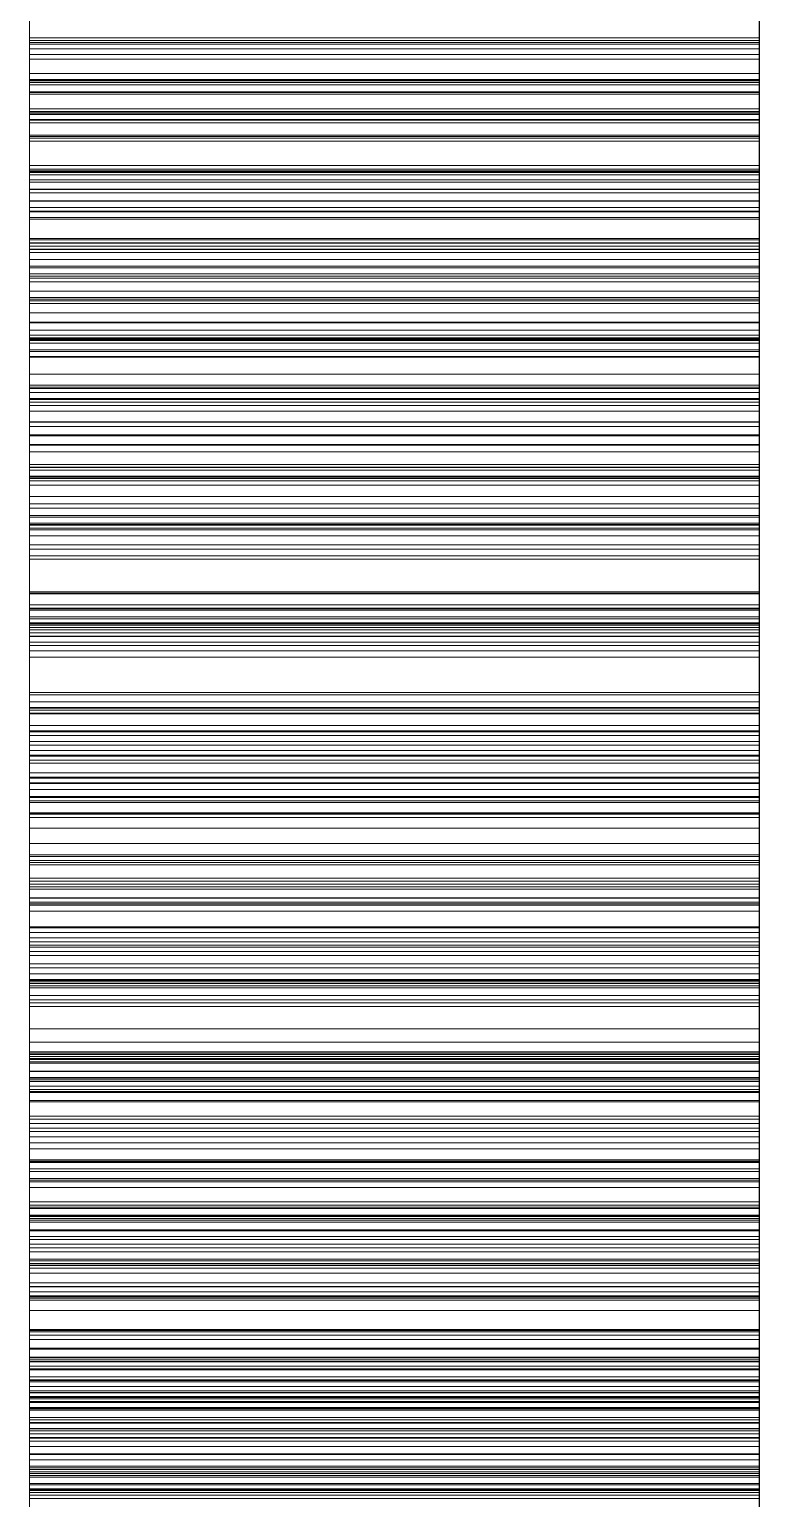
# Paper-space layout '01_三视图' of a CAD drawing. Header units: millimetres. Extents: x 8 to 450, y 8 to 289.
# Drawn here: x 177.12 to 177.25, y 190.3464 to 190.6081 of the extents above; entities that cross this region are included whole.
import ezdxf

# ---------------------------------------------------------------- set-up
doc = ezdxf.new("R2010")
doc.units = ezdxf.units.MM
doc.linetypes.add('WP_HIDDEN', pattern=[2.3, 1.5, -0.8])
doc.layers.add('HIDDEN', color=7, linetype='WP_HIDDEN', lineweight=13)
doc.layers.add('VISIBLE', color=7, linetype='CONTINUOUS', lineweight=25)

psp = doc.layouts.new('01_三视图')

# ---------------------------------------------------------------- linework, layer by layer
at = {"layer": 'HIDDEN'}
for points in [[(177.12, 191.35927), (177.12, 189.95982)], [(177.12, 191.35927), (177.12, 190.55263)], [(177.25, 191.35927), (177.25, 189.95982)], [(177.25, 191.35927), (177.25, 190.55263)], [(177.12, 191.34567), (177.12, 190.2555)], [(177.25, 191.34567), (177.25, 190.2555)], [(177.12, 191.21702), (177.12, 190.2555)], [(177.25, 191.21702), (177.25, 190.2555)], [(177.12, 190.36259), (177.12, 191.04524)], [(177.25, 190.36259), (177.25, 191.04524)], [(177.12, 190.2555), (177.12, 190.73961)], [(177.25, 190.2555), (177.25, 190.73961)], [(177.12, 190.2555), (177.12, 190.69871)], [(177.25, 190.2555), (177.25, 190.69871)], [(177.12, 190.64487), (177.12, 190.6066)], [(177.25, 190.64487), (177.25, 190.6066)], [(177.12, 190.60546), (177.12, 190.64201)], [(177.25, 190.60546), (177.25, 190.64201)], [(177.12, 190.63252), (177.12, 190.60362)], [(177.12, 190.5939), (177.12, 190.63197)], [(177.25, 190.63252), (177.25, 190.60362)], [(177.25, 190.5939), (177.25, 190.63197)], [(177.12, 190.59204), (177.12, 190.62696)], [(177.12, 190.60576), (177.12, 190.62673)], [(177.25, 190.60808), (177.25, 190.62781)], [(177.25, 190.59204), (177.25, 190.62696)], [(177.25, 190.60576), (177.25, 190.62673)], [(177.12, 190.58872), (177.12, 190.62509)], [(177.12, 190.62337), (177.12, 190.58923)], [(177.25, 190.58872), (177.25, 190.62509)], [(177.25, 190.62337), (177.25, 190.58923)], [(177.12, 190.62181), (177.12, 190.59685)], [(177.12, 190.59893), (177.12, 190.62052)], [(177.25, 190.62181), (177.25, 190.59685)], [(177.25, 190.59893), (177.25, 190.62052)], [(177.12, 190.59906), (177.12, 190.61903)], [(177.25, 190.59906), (177.25, 190.61903)], [(177.12, 190.59141), (177.12, 190.61698)], [(177.12, 190.59193), (177.12, 190.61589)], [(177.12, 190.61531), (177.12, 190.5932)], [(177.12, 190.60463), (177.12, 190.61504)], [(177.12, 190.593), (177.12, 190.61496)], [(177.25, 190.59141), (177.25, 190.61698)], [(177.25, 190.59193), (177.25, 190.61589)], [(177.25, 190.61531), (177.25, 190.5932)], [(177.25, 190.60463), (177.25, 190.61504)], [(177.25, 190.593), (177.25, 190.61496)], [(177.12, 190.61448), (177.12, 190.57559)], [(177.12, 190.61338), (177.12, 190.59344)], [(177.12, 190.61319), (177.12, 190.58382)], [(177.12, 190.59917), (177.12, 190.61295)], [(177.12, 190.61286), (177.12, 190.57954)], [(177.12, 190.61258), (177.12, 190.59863)], [(177.25, 190.61448), (177.25, 190.57559)], [(177.25, 190.61338), (177.25, 190.59344)], [(177.25, 190.61319), (177.25, 190.58382)], [(177.25, 190.59917), (177.25, 190.61295)], [(177.25, 190.61286), (177.25, 190.57954)], [(177.25, 190.61258), (177.25, 190.59863)], [(177.12, 190.61184), (177.12, 190.58924)], [(177.12, 190.61139), (177.12, 190.59818)], [(177.25, 190.61184), (177.25, 190.58924)], [(177.25, 190.61139), (177.25, 190.59818)], [(177.12, 190.589), (177.12, 190.60808)], [(177.25, 190.589), (177.25, 190.60808)], [(177.25, 190.6066), (177.12, 190.6066)], [(177.12, 190.6066), (177.12, 190.56591)], [(177.12, 190.12497), (177.12, 190.60609)], [(177.12, 190.60609), (177.12, 190.60463)], [(177.25, 190.60609), (177.12, 190.60609)], [(177.25, 190.60576), (177.12, 190.60576)], [(177.12, 190.58318), (177.12, 190.60576)], [(177.25, 190.60546), (177.12, 190.60546)], [(177.12, 190.57001), (177.12, 190.60546)], [(177.12, 190.59654), (177.12, 190.60463)], [(177.25, 190.60463), (177.12, 190.60463)], [(177.12, 190.60463), (177.12, 190.6028)], [(177.25, 190.6066), (177.25, 190.56591)], [(177.25, 190.12497), (177.25, 190.60609)], [(177.25, 190.60609), (177.25, 190.60463)], [(177.25, 190.58318), (177.25, 190.60576)], [(177.25, 190.57001), (177.25, 190.60546)], [(177.25, 190.59654), (177.25, 190.60463)], [(177.25, 190.60463), (177.25, 190.6028)], [(177.25, 190.60362), (177.12, 190.60362)], [(177.12, 190.60362), (177.12, 190.56894)], [(177.12, 190.6028), (177.12, 190.60024)], [(177.25, 190.6028), (177.12, 190.6028)], [(177.25, 190.60362), (177.25, 190.56894)], [(177.25, 190.6028), (177.25, 190.60024)], [(177.12, 190.60024), (177.12, 190.59695)], [(177.25, 190.60024), (177.12, 190.60024)], [(177.12, 190.58288), (177.12, 190.59917)], [(177.25, 190.59917), (177.12, 190.59917)], [(177.25, 190.60024), (177.25, 190.59695)], [(177.25, 190.58288), (177.25, 190.59917)], [(177.12, 190.57745), (177.12, 190.59906)], [(177.25, 190.59906), (177.12, 190.59906)], [(177.12, 190.57567), (177.12, 190.59893)], [(177.25, 190.59893), (177.12, 190.59893)], [(177.12, 190.59863), (177.12, 190.58215)], [(177.25, 190.59863), (177.12, 190.59863)], [(177.25, 190.59818), (177.12, 190.59818)], [(177.12, 190.59818), (177.12, 190.58257)], [(177.12, 190.59695), (177.12, 190.59293)], [(177.25, 190.59695), (177.12, 190.59695)], [(177.25, 190.59685), (177.12, 190.59685)], [(177.12, 190.59685), (177.12, 190.5708)], [(177.12, 190.57894), (177.12, 190.59654)], [(177.25, 190.59654), (177.12, 190.59654)], [(177.25, 190.57745), (177.25, 190.59906)], [(177.25, 190.57567), (177.25, 190.59893)], [(177.25, 190.59863), (177.25, 190.58215)], [(177.25, 190.59818), (177.25, 190.58257)], [(177.25, 190.59695), (177.25, 190.59293)], [(177.25, 190.59685), (177.25, 190.5708)], [(177.25, 190.57894), (177.25, 190.59654)], [(177.12, 190.55221), (177.12, 190.5939)], [(177.25, 190.5939), (177.12, 190.5939)], [(177.25, 190.55221), (177.25, 190.5939)], [(177.12, 190.59344), (177.12, 190.57425)], [(177.25, 190.59344), (177.12, 190.59344)], [(177.25, 190.5932), (177.12, 190.5932)], [(177.12, 190.5932), (177.12, 190.56948)], [(177.12, 190.57006), (177.12, 190.593)], [(177.25, 190.593), (177.12, 190.593)], [(177.12, 190.59293), (177.12, 190.58818)], [(177.25, 190.59293), (177.12, 190.59293)], [(177.12, 190.55975), (177.12, 190.59204)], [(177.25, 190.59204), (177.12, 190.59204)], [(177.12, 190.56709), (177.12, 190.59193)], [(177.25, 190.59193), (177.12, 190.59193)], [(177.12, 190.56376), (177.12, 190.59141)], [(177.25, 190.59141), (177.12, 190.59141)], [(177.25, 190.59344), (177.25, 190.57425)], [(177.25, 190.5932), (177.25, 190.56948)], [(177.25, 190.57006), (177.25, 190.593)], [(177.25, 190.59293), (177.25, 190.58818)], [(177.25, 190.55975), (177.25, 190.59204)], [(177.25, 190.56709), (177.25, 190.59193)], [(177.25, 190.56376), (177.25, 190.59141)], [(177.12, 190.58924), (177.12, 190.5656)], [(177.25, 190.58924), (177.12, 190.58924)], [(177.12, 190.58923), (177.12, 190.55761)], [(177.25, 190.58923), (177.12, 190.58923)], [(177.12, 190.57058), (177.12, 190.589)], [(177.25, 190.589), (177.12, 190.589)], [(177.12, 190.55361), (177.12, 190.58872)], [(177.25, 190.58872), (177.12, 190.58872)], [(177.25, 190.58924), (177.25, 190.5656)], [(177.25, 190.58923), (177.25, 190.55761)], [(177.25, 190.57058), (177.25, 190.589)], [(177.25, 190.55361), (177.25, 190.58872)], [(177.12, 190.58818), (177.12, 190.5827)], [(177.25, 190.58818), (177.12, 190.58818)], [(177.25, 190.58818), (177.25, 190.5827)], [(177.25, 190.58382), (177.12, 190.58382)], [(177.12, 190.58382), (177.12, 190.55593)], [(177.25, 190.58382), (177.25, 190.55593)], [(177.12, 190.55922), (177.12, 190.58318)], [(177.25, 190.58318), (177.12, 190.58318)], [(177.12, 190.56409), (177.12, 190.58288)], [(177.25, 190.58288), (177.12, 190.58288)], [(177.12, 190.5827), (177.12, 190.57632)], [(177.25, 190.5827), (177.12, 190.5827)], [(177.25, 190.58257), (177.12, 190.58257)], [(177.12, 190.58257), (177.12, 190.56456)], [(177.12, 190.58215), (177.12, 190.56313)], [(177.25, 190.58215), (177.12, 190.58215)], [(177.12, 189.95982), (177.12, 190.58127)], [(177.25, 190.58127), (177.12, 190.58127)], [(177.12, 190.58127), (177.12, 190.58085)], [(177.25, 190.58085), (177.12, 190.58085)], [(177.12, 190.58085), (177.12, 190.5796)], [(177.25, 190.55922), (177.25, 190.58318)], [(177.25, 190.56409), (177.25, 190.58288)], [(177.25, 190.5827), (177.25, 190.57632)], [(177.25, 190.58257), (177.25, 190.56456)], [(177.25, 190.58215), (177.25, 190.56313)], [(177.25, 190.58127), (177.25, 190.58085)], [(177.25, 189.95982), (177.25, 190.58127)], [(177.25, 190.58085), (177.25, 190.5796)], [(177.25, 190.5796), (177.12, 190.5796)], [(177.12, 190.5796), (177.12, 190.57751)], [(177.25, 190.57954), (177.12, 190.57954)], [(177.12, 190.57954), (177.12, 190.54668)], [(177.12, 190.56146), (177.12, 190.57894)], [(177.25, 190.57894), (177.12, 190.57894)], [(177.25, 190.5796), (177.25, 190.57751)], [(177.25, 190.57954), (177.25, 190.54668)], [(177.25, 190.56146), (177.25, 190.57894)], [(177.25, 190.57751), (177.12, 190.57751)], [(177.12, 190.57751), (177.12, 190.57459)], [(177.12, 190.55451), (177.12, 190.57745)], [(177.25, 190.57745), (177.12, 190.57745)], [(177.12, 190.57632), (177.12, 190.56886)], [(177.25, 190.57632), (177.12, 190.57632)], [(177.12, 190.55099), (177.12, 190.57567)], [(177.25, 190.57567), (177.12, 190.57567)], [(177.25, 190.57559), (177.12, 190.57559)], [(177.12, 190.57559), (177.12, 190.53817)], [(177.25, 190.57751), (177.25, 190.57459)], [(177.25, 190.55451), (177.25, 190.57745)], [(177.25, 190.57632), (177.25, 190.56886)], [(177.25, 190.55099), (177.25, 190.57567)], [(177.25, 190.57559), (177.25, 190.53817)], [(177.25, 190.57459), (177.12, 190.57459)], [(177.12, 190.57459), (177.12, 190.56832)], [(177.12, 190.57425), (177.12, 190.55582)], [(177.25, 190.57425), (177.12, 190.57425)], [(177.25, 190.57459), (177.25, 190.56832)], [(177.25, 190.57425), (177.25, 190.55582)], [(177.25, 190.5708), (177.12, 190.5708)], [(177.12, 190.5708), (177.12, 190.55314)], [(177.12, 190.55281), (177.12, 190.57058)], [(177.25, 190.57058), (177.12, 190.57058)], [(177.25, 190.5708), (177.25, 190.55314)], [(177.25, 190.55281), (177.25, 190.57058)], [(177.12, 190.5558), (177.12, 190.57006)], [(177.25, 190.57006), (177.12, 190.57006)], [(177.25, 190.57001), (177.12, 190.57001)], [(177.12, 190.53566), (177.12, 190.57001)], [(177.25, 190.56948), (177.12, 190.56948)], [(177.12, 190.56948), (177.12, 190.54437)], [(177.25, 190.56894), (177.12, 190.56894)], [(177.12, 190.56894), (177.12, 190.52851)], [(177.12, 190.56886), (177.12, 190.56033)], [(177.25, 190.56886), (177.12, 190.56886)], [(177.25, 190.56832), (177.12, 190.56832)], [(177.12, 190.56832), (177.12, 190.56003)], [(177.25, 190.5558), (177.25, 190.57006)], [(177.25, 190.53566), (177.25, 190.57001)], [(177.25, 190.56948), (177.25, 190.54437)], [(177.25, 190.56894), (177.25, 190.52851)], [(177.25, 190.56886), (177.25, 190.56033)], [(177.25, 190.56832), (177.25, 190.56003)], [(177.12, 190.54978), (177.12, 190.56709)], [(177.25, 190.56709), (177.12, 190.56709)], [(177.25, 190.56591), (177.12, 190.56591)], [(177.12, 190.56591), (177.12, 190.52278)], [(177.12, 190.5656), (177.12, 190.54232)], [(177.25, 190.5656), (177.12, 190.5656)], [(177.25, 190.54978), (177.25, 190.56709)], [(177.25, 190.56591), (177.25, 190.52278)], [(177.25, 190.5656), (177.25, 190.54232)], [(177.25, 190.56456), (177.12, 190.56456)], [(177.12, 190.56456), (177.12, 190.5447)], [(177.12, 190.54341), (177.12, 190.56409)], [(177.25, 190.56409), (177.12, 190.56409)], [(177.12, 190.53402), (177.12, 190.56376)], [(177.25, 190.56376), (177.12, 190.56376)], [(177.12, 190.56313), (177.12, 190.54217)], [(177.25, 190.56313), (177.12, 190.56313)], [(177.25, 190.56456), (177.25, 190.5447)], [(177.25, 190.54341), (177.25, 190.56409)], [(177.25, 190.53402), (177.25, 190.56376)], [(177.25, 190.56313), (177.25, 190.54217)], [(177.12, 190.5441), (177.12, 190.56146)], [(177.25, 190.56146), (177.12, 190.56146)], [(177.12, 190.56033), (177.12, 190.55072)], [(177.25, 190.56033), (177.12, 190.56033)], [(177.25, 190.56003), (177.12, 190.56003)], [(177.12, 190.56003), (177.12, 190.54971)], [(177.25, 190.5441), (177.25, 190.56146)], [(177.25, 190.56033), (177.25, 190.55072)], [(177.25, 190.56003), (177.25, 190.54971)], [(177.12, 190.53009), (177.12, 190.55975)], [(177.25, 190.55975), (177.12, 190.55975)], [(177.12, 190.53413), (177.12, 190.55922)], [(177.25, 190.55922), (177.12, 190.55922)], [(177.12, 190.55761), (177.12, 190.52851)], [(177.25, 190.55761), (177.12, 190.55761)], [(177.25, 190.53009), (177.25, 190.55975)], [(177.25, 190.53413), (177.25, 190.55922)], [(177.25, 190.55761), (177.25, 190.52851)], [(177.25, 190.55593), (177.12, 190.55593)], [(177.12, 190.55593), (177.12, 190.52953)], [(177.12, 190.55582), (177.12, 190.53813)], [(177.25, 190.55582), (177.12, 190.55582)], [(177.12, 190.54166), (177.12, 190.5558)], [(177.25, 190.5558), (177.12, 190.5558)], [(177.25, 190.55593), (177.25, 190.52953)], [(177.25, 190.55582), (177.25, 190.53813)], [(177.25, 190.54166), (177.25, 190.5558)], [(177.12, 190.53055), (177.12, 190.55451)], [(177.25, 190.55451), (177.12, 190.55451)], [(177.12, 190.51975), (177.12, 190.55361)], [(177.25, 190.55361), (177.12, 190.55361)], [(177.25, 190.55314), (177.12, 190.55314)], [(177.12, 190.55314), (177.12, 190.53585)], [(177.25, 190.55296), (177.12, 190.55296)], [(177.12, 190.55296), (177.12, 190.54106)], [(177.12, 190.5281), (177.12, 190.55296)], [(177.12, 190.53569), (177.12, 190.55281)], [(177.25, 190.55281), (177.12, 190.55281)], [(177.25, 190.55263), (177.12, 190.55263)], [(177.12, 190.55263), (177.12, 190.37985)], [(177.12, 190.55263), (177.12, 189.95982)], [(177.12, 190.2555), (177.12, 190.55221)], [(177.25, 190.55221), (177.12, 190.55221)], [(177.25, 190.53055), (177.25, 190.55451)], [(177.25, 190.51975), (177.25, 190.55361)], [(177.25, 190.55314), (177.25, 190.53585)], [(177.25, 190.55296), (177.25, 190.54106)], [(177.25, 190.5281), (177.25, 190.55296)], [(177.25, 190.53569), (177.25, 190.55281)], [(177.25, 190.55263), (177.25, 190.37985)], [(177.25, 190.55263), (177.25, 189.95982)], [(177.25, 190.2555), (177.25, 190.55221)], [(177.12, 190.52489), (177.12, 190.55099)], [(177.25, 190.55099), (177.12, 190.55099)], [(177.12, 190.55072), (177.12, 190.54004)], [(177.25, 190.55072), (177.12, 190.55072)], [(177.12, 190.53283), (177.12, 190.54978)], [(177.25, 190.54978), (177.12, 190.54978)], [(177.25, 190.54971), (177.12, 190.54971)], [(177.12, 190.54971), (177.12, 190.53736)], [(177.25, 190.52489), (177.25, 190.55099)], [(177.25, 190.55072), (177.25, 190.54004)], [(177.25, 190.53283), (177.25, 190.54978)], [(177.25, 190.54971), (177.25, 190.53736)], [(177.25, 190.54668), (177.12, 190.54668)], [(177.12, 190.54668), (177.12, 190.51429)], [(177.25, 190.5447), (177.12, 190.5447)], [(177.12, 190.5447), (177.12, 190.52354)], [(177.25, 190.54437), (177.12, 190.54437)], [(177.12, 190.54437), (177.12, 190.51787)], [(177.25, 190.54668), (177.25, 190.51429)], [(177.25, 190.5447), (177.25, 190.52354)], [(177.25, 190.54437), (177.25, 190.51787)], [(177.12, 190.52686), (177.12, 190.5441)], [(177.25, 190.5441), (177.12, 190.5441)], [(177.12, 190.52149), (177.12, 190.54341)], [(177.25, 190.54341), (177.12, 190.54341)], [(177.12, 190.54232), (177.12, 190.5201)], [(177.25, 190.54232), (177.12, 190.54232)], [(177.12, 190.54217), (177.12, 190.51988)], [(177.25, 190.54217), (177.12, 190.54217)], [(177.12, 190.52764), (177.12, 190.54166)], [(177.25, 190.54166), (177.12, 190.54166)], [(177.25, 190.52686), (177.25, 190.5441)], [(177.25, 190.52149), (177.25, 190.54341)], [(177.25, 190.54232), (177.25, 190.5201)], [(177.25, 190.54217), (177.25, 190.51988)], [(177.25, 190.52764), (177.25, 190.54166)], [(177.25, 190.54106), (177.12, 190.54106)], [(177.12, 190.54106), (177.12, 190.50751)], [(177.12, 190.54004), (177.12, 190.52829)], [(177.25, 190.54004), (177.12, 190.54004)], [(177.25, 190.54106), (177.25, 190.50751)], [(177.25, 190.54004), (177.25, 190.52829)], [(177.25, 190.53817), (177.12, 190.53817)], [(177.12, 190.53817), (177.12, 190.5022)], [(177.12, 190.53813), (177.12, 190.52119)], [(177.25, 190.53813), (177.12, 190.53813)], [(177.25, 190.53736), (177.12, 190.53736)], [(177.12, 190.53736), (177.12, 190.53005)], [(177.25, 190.53817), (177.25, 190.5022)], [(177.25, 190.53813), (177.25, 190.52119)], [(177.25, 190.53736), (177.25, 190.53005)], [(177.25, 190.53585), (177.12, 190.53585)], [(177.12, 190.53585), (177.12, 190.51892)], [(177.12, 190.51923), (177.12, 190.53569)], [(177.25, 190.53569), (177.12, 190.53569)], [(177.25, 190.53566), (177.12, 190.53566)], [(177.12, 190.50239), (177.12, 190.53566)], [(177.12, 190.50791), (177.12, 190.53413)], [(177.25, 190.53413), (177.12, 190.53413)], [(177.12, 190.46827), (177.12, 190.53402)], [(177.25, 190.53402), (177.12, 190.53402)], [(177.25, 190.53585), (177.25, 190.51892)], [(177.25, 190.51923), (177.25, 190.53569)], [(177.25, 190.50239), (177.25, 190.53566)], [(177.25, 190.50791), (177.25, 190.53413)], [(177.25, 190.46827), (177.25, 190.53402)], [(177.12, 190.51623), (177.12, 190.53283)], [(177.25, 190.53283), (177.12, 190.53283)], [(177.25, 190.51623), (177.25, 190.53283)], [(177.12, 190.50559), (177.12, 190.53055)], [(177.25, 190.53055), (177.12, 190.53055)], [(177.12, 190.50305), (177.12, 190.53009)], [(177.25, 190.53009), (177.12, 190.53009)], [(177.25, 190.53005), (177.12, 190.53005)], [(177.12, 190.53005), (177.12, 190.52149)], [(177.25, 190.52953), (177.12, 190.52953)], [(177.12, 190.52953), (177.12, 190.50462)], [(177.25, 190.52851), (177.12, 190.52851)], [(177.12, 190.52851), (177.12, 190.48231)], [(177.12, 190.52851), (177.12, 190.50193)], [(177.25, 190.50559), (177.25, 190.53055)], [(177.25, 190.50305), (177.25, 190.53009)], [(177.25, 190.53005), (177.25, 190.52149)], [(177.25, 190.52953), (177.25, 190.50462)], [(177.25, 190.52851), (177.25, 190.48231)], [(177.25, 190.52851), (177.25, 190.50193)], [(177.12, 190.52829), (177.12, 190.51546)], [(177.25, 190.52829), (177.12, 190.52829)], [(177.25, 190.5281), (177.12, 190.5281)], [(177.12, 190.50483), (177.12, 190.5281)], [(177.12, 190.51373), (177.12, 190.52764)], [(177.25, 190.52764), (177.12, 190.52764)], [(177.12, 190.50766), (177.12, 190.52686)], [(177.25, 190.52686), (177.12, 190.52686)], [(177.25, 190.52829), (177.25, 190.51546)], [(177.25, 190.50483), (177.25, 190.5281)], [(177.25, 190.51373), (177.25, 190.52764)], [(177.25, 190.50766), (177.25, 190.52686)], [(177.12, 190.49738), (177.12, 190.52489)], [(177.25, 190.52489), (177.12, 190.52489)], [(177.25, 190.52354), (177.12, 190.52354)], [(177.12, 190.52354), (177.12, 190.50109)], [(177.25, 190.49738), (177.25, 190.52489)], [(177.25, 190.52354), (177.25, 190.50109)], [(177.25, 190.52278), (177.12, 190.52278)], [(177.12, 190.52278), (177.12, 190.47722)], [(177.25, 190.52149), (177.12, 190.52149)], [(177.12, 190.52149), (177.12, 190.5006)], [(177.12, 190.49831), (177.12, 190.52149)], [(177.12, 190.52119), (177.12, 190.505)], [(177.25, 190.52119), (177.12, 190.52119)], [(177.25, 190.52278), (177.25, 190.47722)], [(177.25, 190.52149), (177.25, 190.5006)], [(177.25, 190.49831), (177.25, 190.52149)], [(177.25, 190.52119), (177.25, 190.505)], [(177.12, 190.5201), (177.12, 190.49892)], [(177.25, 190.5201), (177.12, 190.5201)], [(177.12, 190.51988), (177.12, 190.49623)], [(177.25, 190.51988), (177.12, 190.51988)], [(177.12, 190.48715), (177.12, 190.51975)], [(177.25, 190.51975), (177.12, 190.51975)], [(177.12, 190.50342), (177.12, 190.51923)], [(177.25, 190.51923), (177.12, 190.51923)], [(177.25, 190.51892), (177.12, 190.51892)], [(177.12, 190.51892), (177.12, 190.50237)], [(177.25, 190.5201), (177.25, 190.49892)], [(177.25, 190.51988), (177.25, 190.49623)], [(177.25, 190.48715), (177.25, 190.51975)], [(177.25, 190.50342), (177.25, 190.51923)], [(177.25, 190.51892), (177.25, 190.50237)], [(177.25, 190.51787), (177.12, 190.51787)], [(177.12, 190.51787), (177.12, 190.48998)], [(177.12, 190.49997), (177.12, 190.51623)], [(177.25, 190.51623), (177.12, 190.51623)], [(177.12, 190.51546), (177.12, 190.50156)], [(177.25, 190.51546), (177.12, 190.51546)], [(177.25, 190.51787), (177.25, 190.48998)], [(177.25, 190.49997), (177.25, 190.51623)], [(177.25, 190.51546), (177.25, 190.50156)], [(177.25, 190.51429), (177.12, 190.51429)], [(177.12, 190.51429), (177.12, 190.48297)], [(177.12, 190.49994), (177.12, 190.51373)], [(177.25, 190.51373), (177.12, 190.51373)], [(177.25, 190.51429), (177.25, 190.48297)], [(177.25, 190.49994), (177.25, 190.51373)], [(177.12, 190.48056), (177.12, 190.50791)], [(177.25, 190.50791), (177.12, 190.50791)], [(177.12, 190.4873), (177.12, 190.50766)], [(177.25, 190.50766), (177.12, 190.50766)], [(177.25, 190.48056), (177.25, 190.50791)], [(177.25, 190.4873), (177.25, 190.50766)], [(177.25, 190.50751), (177.12, 190.50751)], [(177.12, 190.50751), (177.12, 190.47567)], [(177.12, 190.4796), (177.12, 190.50559)], [(177.25, 190.50559), (177.12, 190.50559)], [(177.12, 190.505), (177.12, 190.48956)], [(177.25, 190.505), (177.12, 190.505)], [(177.25, 190.50751), (177.25, 190.47567)], [(177.25, 190.4796), (177.25, 190.50559)], [(177.25, 190.505), (177.25, 190.48956)], [(177.25, 190.50483), (177.12, 190.50483)], [(177.12, 190.48315), (177.12, 190.50483)], [(177.25, 190.50462), (177.12, 190.50462)], [(177.12, 190.50462), (177.12, 190.4812)], [(177.12, 190.48826), (177.12, 190.50342)], [(177.25, 190.50342), (177.12, 190.50342)], [(177.12, 190.47864), (177.12, 190.50305)], [(177.25, 190.50305), (177.12, 190.50305)], [(177.25, 190.50239), (177.12, 190.50239)], [(177.12, 190.47066), (177.12, 190.50239)], [(177.25, 190.50237), (177.12, 190.50237)], [(177.12, 190.50237), (177.12, 190.48618)], [(177.25, 190.48315), (177.25, 190.50483)], [(177.25, 190.50462), (177.25, 190.4812)], [(177.25, 190.48826), (177.25, 190.50342)], [(177.25, 190.47864), (177.25, 190.50305)], [(177.25, 190.47066), (177.25, 190.50239)], [(177.25, 190.50237), (177.25, 190.48618)], [(177.25, 190.5022), (177.12, 190.5022)], [(177.12, 190.5022), (177.12, 190.46771)], [(177.12, 190.50193), (177.12, 190.47787)], [(177.25, 190.50193), (177.12, 190.50193)], [(177.12, 190.50156), (177.12, 190.4868)], [(177.25, 190.50156), (177.12, 190.50156)], [(177.25, 190.50109), (177.12, 190.50109)], [(177.12, 190.50109), (177.12, 190.47734)], [(177.25, 190.5006), (177.12, 190.5006)], [(177.12, 190.5006), (177.12, 190.47471)], [(177.12, 190.48407), (177.12, 190.49997)], [(177.25, 190.49997), (177.12, 190.49997)], [(177.12, 190.48626), (177.12, 190.49994)], [(177.25, 190.49994), (177.12, 190.49994)], [(177.25, 190.5022), (177.25, 190.46771)], [(177.25, 190.50193), (177.25, 190.47787)], [(177.25, 190.50156), (177.25, 190.4868)], [(177.25, 190.50109), (177.25, 190.47734)], [(177.25, 190.5006), (177.25, 190.47471)], [(177.25, 190.48407), (177.25, 190.49997)], [(177.25, 190.48626), (177.25, 190.49994)], [(177.12, 190.49892), (177.12, 190.47878)], [(177.25, 190.49892), (177.12, 190.49892)], [(177.12, 190.47388), (177.12, 190.49831)], [(177.25, 190.49831), (177.12, 190.49831)], [(177.12, 190.46845), (177.12, 190.49738)], [(177.25, 190.49738), (177.12, 190.49738)], [(177.25, 190.49892), (177.25, 190.47878)], [(177.25, 190.47388), (177.25, 190.49831)], [(177.25, 190.46845), (177.25, 190.49738)], [(177.12, 190.49623), (177.12, 190.47125)], [(177.25, 190.49623), (177.12, 190.49623)], [(177.25, 190.49623), (177.25, 190.47125)], [(177.25, 190.48998), (177.12, 190.48998)], [(177.12, 190.48998), (177.12, 190.46071)], [(177.12, 190.48956), (177.12, 190.47488)], [(177.25, 190.48956), (177.12, 190.48956)], [(177.25, 190.48998), (177.25, 190.46071)], [(177.25, 190.48956), (177.25, 190.47488)], [(177.12, 190.47376), (177.12, 190.48826)], [(177.25, 190.48826), (177.12, 190.48826)], [(177.12, 190.46578), (177.12, 190.4873)], [(177.25, 190.4873), (177.12, 190.4873)], [(177.12, 190.4558), (177.12, 190.48715)], [(177.25, 190.48715), (177.12, 190.48715)], [(177.12, 190.4868), (177.12, 190.4714)], [(177.25, 190.4868), (177.12, 190.4868)], [(177.25, 190.47376), (177.25, 190.48826)], [(177.25, 190.46578), (177.25, 190.4873)], [(177.25, 190.4558), (177.25, 190.48715)], [(177.25, 190.4868), (177.25, 190.4714)], [(177.12, 190.4727), (177.12, 190.48626)], [(177.25, 190.48626), (177.12, 190.48626)], [(177.25, 190.48618), (177.12, 190.48618)], [(177.12, 190.48618), (177.12, 190.47036)], [(177.12, 190.46851), (177.12, 190.48407)], [(177.25, 190.48407), (177.12, 190.48407)], [(177.25, 190.4727), (177.25, 190.48626)], [(177.25, 190.48618), (177.25, 190.47036)], [(177.25, 190.46851), (177.25, 190.48407)], [(177.25, 190.48315), (177.12, 190.48315)], [(177.12, 190.46307), (177.12, 190.48315)], [(177.25, 190.48297), (177.12, 190.48297)], [(177.12, 190.48297), (177.12, 190.45336)], [(177.25, 190.48231), (177.12, 190.48231)], [(177.12, 190.48231), (177.12, 190.2555)], [(177.25, 190.46307), (177.25, 190.48315)], [(177.25, 190.48297), (177.25, 190.45336)], [(177.25, 190.48231), (177.25, 190.2555)], [(177.25, 190.4812), (177.12, 190.4812)], [(177.12, 190.4812), (177.12, 190.45926)], [(177.12, 190.45207), (177.12, 190.48056)], [(177.25, 190.48056), (177.12, 190.48056)], [(177.12, 190.45261), (177.12, 190.4796)], [(177.25, 190.4796), (177.12, 190.4796)], [(177.12, 190.47878), (177.12, 190.45969)], [(177.25, 190.47878), (177.12, 190.47878)], [(177.25, 190.4812), (177.25, 190.45926)], [(177.25, 190.45207), (177.25, 190.48056)], [(177.25, 190.45261), (177.25, 190.4796)], [(177.25, 190.47878), (177.25, 190.45969)], [(177.12, 190.45685), (177.12, 190.47864)], [(177.25, 190.47864), (177.12, 190.47864)], [(177.12, 190.47787), (177.12, 190.45634)], [(177.25, 190.47787), (177.12, 190.47787)], [(177.25, 190.47734), (177.12, 190.47734)], [(177.12, 190.47734), (177.12, 190.45228)], [(177.12, 190.47722), (177.12, 190.41887)], [(177.25, 190.45685), (177.25, 190.47864)], [(177.25, 190.47787), (177.25, 190.45634)], [(177.25, 190.47734), (177.25, 190.45228)], [(177.25, 190.47722), (177.25, 190.41887)], [(177.25, 190.47567), (177.12, 190.47567)], [(177.12, 190.47567), (177.12, 190.44551)], [(177.12, 190.47488), (177.12, 190.46101)], [(177.25, 190.47488), (177.12, 190.47488)], [(177.25, 190.47471), (177.12, 190.47471)], [(177.12, 190.47471), (177.12, 190.44381)], [(177.12, 190.44819), (177.12, 190.47388)], [(177.25, 190.47388), (177.12, 190.47388)], [(177.12, 190.46003), (177.12, 190.47376)], [(177.25, 190.47376), (177.12, 190.47376)], [(177.25, 190.47567), (177.25, 190.44551)], [(177.25, 190.47488), (177.25, 190.46101)], [(177.25, 190.47471), (177.25, 190.44381)], [(177.25, 190.44819), (177.25, 190.47388)], [(177.25, 190.46003), (177.25, 190.47376)], [(177.12, 190.45926), (177.12, 190.4727)], [(177.25, 190.4727), (177.12, 190.4727)], [(177.12, 190.4714), (177.12, 190.45536)], [(177.25, 190.4714), (177.12, 190.4714)], [(177.12, 190.47125), (177.12, 190.44492)], [(177.25, 190.47125), (177.12, 190.47125)], [(177.25, 190.45926), (177.25, 190.4727)], [(177.25, 190.4714), (177.25, 190.45536)], [(177.25, 190.47125), (177.25, 190.44492)], [(177.25, 190.47066), (177.12, 190.47066)], [(177.12, 190.44092), (177.12, 190.47066)], [(177.25, 190.47036), (177.12, 190.47036)], [(177.12, 190.47036), (177.12, 190.45491)], [(177.12, 190.4533), (177.12, 190.46851)], [(177.25, 190.46851), (177.12, 190.46851)], [(177.12, 190.43811), (177.12, 190.46845)], [(177.25, 190.46845), (177.12, 190.46845)], [(177.25, 190.44092), (177.25, 190.47066)], [(177.25, 190.47036), (177.25, 190.45491)], [(177.25, 190.4533), (177.25, 190.46851)], [(177.25, 190.43811), (177.25, 190.46845)], [(177.12, 190.39417), (177.12, 190.46827)], [(177.25, 190.46827), (177.12, 190.46827)], [(177.25, 190.46771), (177.12, 190.46771)], [(177.12, 190.46771), (177.12, 190.45101)], [(177.12, 190.44309), (177.12, 190.46578)], [(177.25, 190.46578), (177.12, 190.46578)], [(177.25, 190.39417), (177.25, 190.46827)], [(177.25, 190.46771), (177.25, 190.45101)], [(177.25, 190.44309), (177.25, 190.46578)], [(177.25, 190.46307), (177.12, 190.46307)], [(177.12, 190.44458), (177.12, 190.46307)], [(177.25, 190.44458), (177.25, 190.46307)], [(177.12, 190.46101), (177.12, 190.44803)], [(177.25, 190.46101), (177.12, 190.46101)], [(177.25, 190.46071), (177.12, 190.46071)], [(177.12, 190.46071), (177.12, 190.43005)], [(177.25, 190.46101), (177.25, 190.44803)], [(177.25, 190.46071), (177.25, 190.43005)], [(177.12, 190.44718), (177.12, 190.46003)], [(177.25, 190.46003), (177.12, 190.46003)], [(177.12, 190.45969), (177.12, 190.44164)], [(177.25, 190.45969), (177.12, 190.45969)], [(177.25, 190.45926), (177.12, 190.45926)], [(177.12, 190.45926), (177.12, 190.43881)], [(177.12, 190.44625), (177.12, 190.45926)], [(177.25, 190.44718), (177.25, 190.46003)], [(177.25, 190.45969), (177.25, 190.44164)], [(177.25, 190.45926), (177.25, 190.43881)], [(177.25, 190.44625), (177.25, 190.45926)], [(177.12, 190.43769), (177.12, 190.45685)], [(177.25, 190.45685), (177.12, 190.45685)], [(177.12, 190.45634), (177.12, 190.43732)], [(177.25, 190.45634), (177.12, 190.45634)], [(177.12, 190.4257), (177.12, 190.4558)], [(177.25, 190.4558), (177.12, 190.4558)], [(177.12, 190.45536), (177.12, 190.43867)], [(177.25, 190.45536), (177.12, 190.45536)], [(177.25, 190.43769), (177.25, 190.45685)], [(177.25, 190.45634), (177.25, 190.43732)], [(177.25, 190.4257), (177.25, 190.4558)], [(177.25, 190.45536), (177.25, 190.43867)], [(177.25, 190.45491), (177.12, 190.45491)], [(177.12, 190.45491), (177.12, 190.43983)], [(177.25, 190.45336), (177.12, 190.45336)], [(177.12, 190.45336), (177.12, 190.42544)], [(177.12, 190.43844), (177.12, 190.4533)], [(177.25, 190.4533), (177.12, 190.4533)], [(177.12, 190.42459), (177.12, 190.45261)], [(177.25, 190.45261), (177.12, 190.45261)], [(177.25, 190.45491), (177.25, 190.43983)], [(177.25, 190.45336), (177.25, 190.42544)], [(177.25, 190.43844), (177.25, 190.4533)], [(177.25, 190.42459), (177.25, 190.45261)], [(177.25, 190.45228), (177.12, 190.45228)], [(177.12, 190.45228), (177.12, 190.42594)], [(177.12, 190.42245), (177.12, 190.45207)], [(177.25, 190.45207), (177.12, 190.45207)], [(177.25, 190.45101), (177.12, 190.45101)], [(177.12, 190.45101), (177.12, 190.43467)], [(177.25, 190.45228), (177.25, 190.42594)], [(177.25, 190.42245), (177.25, 190.45207)], [(177.25, 190.45101), (177.25, 190.43467)], [(177.12, 190.42125), (177.12, 190.44819)], [(177.25, 190.44819), (177.12, 190.44819)], [(177.12, 190.44803), (177.12, 190.43596)], [(177.25, 190.44803), (177.12, 190.44803)], [(177.25, 190.42125), (177.25, 190.44819)], [(177.25, 190.44803), (177.25, 190.43596)], [(177.12, 190.43522), (177.12, 190.44718)], [(177.25, 190.44718), (177.12, 190.44718)], [(177.12, 190.434), (177.12, 190.44625)], [(177.25, 190.44625), (177.12, 190.44625)], [(177.25, 190.44551), (177.12, 190.44551)], [(177.12, 190.44551), (177.12, 190.41706)], [(177.12, 190.44492), (177.12, 190.41726)], [(177.25, 190.44492), (177.12, 190.44492)], [(177.25, 190.43522), (177.25, 190.44718)], [(177.25, 190.434), (177.25, 190.44625)], [(177.25, 190.44551), (177.25, 190.41706)], [(177.25, 190.44492), (177.25, 190.41726)], [(177.25, 190.44458), (177.12, 190.44458)], [(177.12, 190.42768), (177.12, 190.44458)], [(177.25, 190.44381), (177.12, 190.44381)], [(177.12, 190.44381), (177.12, 190.40669)], [(177.12, 190.41924), (177.12, 190.44309)], [(177.25, 190.44309), (177.12, 190.44309)], [(177.25, 190.42768), (177.25, 190.44458)], [(177.25, 190.44381), (177.25, 190.40669)], [(177.25, 190.41924), (177.25, 190.44309)], [(177.12, 190.44164), (177.12, 190.42465)], [(177.25, 190.44164), (177.12, 190.44164)], [(177.25, 190.44092), (177.12, 190.44092)], [(177.12, 190.41317), (177.12, 190.44092)], [(177.25, 190.43983), (177.12, 190.43983)], [(177.12, 190.43983), (177.12, 190.42512)], [(177.25, 190.44164), (177.25, 190.42465)], [(177.25, 190.41317), (177.25, 190.44092)], [(177.25, 190.43983), (177.25, 190.42512)], [(177.25, 190.43881), (177.12, 190.43881)], [(177.12, 190.43881), (177.12, 190.41985)], [(177.12, 190.43867), (177.12, 190.42135)], [(177.25, 190.43867), (177.12, 190.43867)], [(177.12, 190.42392), (177.12, 190.43844)], [(177.25, 190.43844), (177.12, 190.43844)], [(177.12, 190.40634), (177.12, 190.43811)], [(177.25, 190.43811), (177.12, 190.43811)], [(177.12, 190.42096), (177.12, 190.43769)], [(177.25, 190.43769), (177.12, 190.43769)], [(177.12, 190.43732), (177.12, 190.42068)], [(177.25, 190.43732), (177.12, 190.43732)], [(177.25, 190.43881), (177.25, 190.41985)], [(177.25, 190.43867), (177.25, 190.42135)], [(177.25, 190.42392), (177.25, 190.43844)], [(177.25, 190.40634), (177.25, 190.43811)], [(177.25, 190.42096), (177.25, 190.43769)], [(177.25, 190.43732), (177.25, 190.42068)], [(177.12, 190.43596), (177.12, 190.42477)], [(177.25, 190.43596), (177.12, 190.43596)], [(177.12, 190.42415), (177.12, 190.43522)], [(177.25, 190.43522), (177.12, 190.43522)], [(177.25, 190.43467), (177.12, 190.43467)], [(177.12, 190.43467), (177.12, 190.41871)], [(177.25, 190.43596), (177.25, 190.42477)], [(177.25, 190.42415), (177.25, 190.43522)], [(177.25, 190.43467), (177.25, 190.41871)], [(177.12, 190.4225), (177.12, 190.434)], [(177.25, 190.434), (177.12, 190.434)], [(177.25, 190.4225), (177.25, 190.434)], [(177.25, 190.43005), (177.12, 190.43005)], [(177.12, 190.43005), (177.12, 190.39801)], [(177.25, 190.43005), (177.25, 190.39801)], [(177.25, 190.42768), (177.12, 190.42768)], [(177.12, 190.41237), (177.12, 190.42768)], [(177.25, 190.41237), (177.25, 190.42768)], [(177.25, 190.42594), (177.12, 190.42594)], [(177.12, 190.42594), (177.12, 190.39829)], [(177.12, 190.39686), (177.12, 190.4257)], [(177.25, 190.4257), (177.12, 190.4257)], [(177.25, 190.42544), (177.12, 190.42544)], [(177.12, 190.42544), (177.12, 190.39921)], [(177.25, 190.42512), (177.12, 190.42512)], [(177.12, 190.42512), (177.12, 190.41078)], [(177.12, 190.42477), (177.12, 190.41448)], [(177.25, 190.42477), (177.12, 190.42477)], [(177.12, 190.42465), (177.12, 190.40869)], [(177.25, 190.42465), (177.12, 190.42465)], [(177.12, 190.39557), (177.12, 190.42459)], [(177.25, 190.42459), (177.12, 190.42459)], [(177.12, 190.41396), (177.12, 190.42415)], [(177.25, 190.42415), (177.12, 190.42415)], [(177.12, 190.40976), (177.12, 190.42392)], [(177.25, 190.42392), (177.12, 190.42392)], [(177.25, 190.42594), (177.25, 190.39829)], [(177.25, 190.39686), (177.25, 190.4257)], [(177.25, 190.42544), (177.25, 190.39921)], [(177.25, 190.42512), (177.25, 190.41078)], [(177.25, 190.42477), (177.25, 190.41448)], [(177.25, 190.42465), (177.25, 190.40869)], [(177.25, 190.39557), (177.25, 190.42459)], [(177.25, 190.41396), (177.25, 190.42415)], [(177.25, 190.40976), (177.25, 190.42392)], [(177.12, 190.41176), (177.12, 190.4225)], [(177.25, 190.4225), (177.12, 190.4225)], [(177.12, 190.39169), (177.12, 190.42245)], [(177.25, 190.42245), (177.12, 190.42245)], [(177.12, 190.42135), (177.12, 190.40338)], [(177.25, 190.42135), (177.12, 190.42135)], [(177.12, 190.39306), (177.12, 190.42125)], [(177.25, 190.42125), (177.12, 190.42125)], [(177.25, 190.41176), (177.25, 190.4225)], [(177.25, 190.39169), (177.25, 190.42245)], [(177.25, 190.42135), (177.25, 190.40338)], [(177.25, 190.39306), (177.25, 190.42125)], [(177.12, 190.40646), (177.12, 190.42096)], [(177.25, 190.42096), (177.12, 190.42096)], [(177.12, 190.42068), (177.12, 190.40625)], [(177.25, 190.42068), (177.12, 190.42068)], [(177.25, 190.41985), (177.12, 190.41985)], [(177.12, 190.41985), (177.12, 190.40277)], [(177.12, 190.39423), (177.12, 190.41924)], [(177.25, 190.41924), (177.12, 190.41924)], [(177.25, 190.41887), (177.12, 190.41887)], [(177.12, 190.41887), (177.12, 190.39103)], [(177.25, 190.41871), (177.12, 190.41871)], [(177.12, 190.41871), (177.12, 190.4031)], [(177.25, 190.40646), (177.25, 190.42096)], [(177.25, 190.42068), (177.25, 190.40625)], [(177.25, 190.41985), (177.25, 190.40277)], [(177.25, 190.39423), (177.25, 190.41924)], [(177.25, 190.41887), (177.25, 190.39103)], [(177.25, 190.41871), (177.25, 190.4031)], [(177.12, 190.41726), (177.12, 190.38824)], [(177.25, 190.41726), (177.12, 190.41726)], [(177.25, 190.41706), (177.12, 190.41706)], [(177.12, 190.41706), (177.12, 190.3903)], [(177.25, 190.41726), (177.25, 190.38824)], [(177.25, 190.41706), (177.25, 190.3903)], [(177.12, 190.41448), (177.12, 190.40509)], [(177.25, 190.41448), (177.12, 190.41448)], [(177.12, 190.40465), (177.12, 190.41396)], [(177.25, 190.41396), (177.12, 190.41396)], [(177.25, 190.41448), (177.25, 190.40509)], [(177.25, 190.40465), (177.25, 190.41396)], [(177.25, 190.41317), (177.12, 190.41317)], [(177.12, 190.38741), (177.12, 190.41317)], [(177.25, 190.41237), (177.12, 190.41237)], [(177.12, 190.39865), (177.12, 190.41237)], [(177.12, 190.40177), (177.12, 190.41176)], [(177.25, 190.41176), (177.12, 190.41176)], [(177.25, 190.41078), (177.12, 190.41078)], [(177.12, 190.41078), (177.12, 190.3968)], [(177.25, 190.38741), (177.25, 190.41317)], [(177.25, 190.39865), (177.25, 190.41237)], [(177.25, 190.40177), (177.25, 190.41176)], [(177.25, 190.41078), (177.25, 190.3968)], [(177.12, 190.39595), (177.12, 190.40976)], [(177.25, 190.40976), (177.12, 190.40976)], [(177.12, 190.40869), (177.12, 190.39423)], [(177.25, 190.40869), (177.12, 190.40869)], [(177.25, 190.39595), (177.25, 190.40976)], [(177.25, 190.40869), (177.25, 190.39423)], [(177.25, 190.40669), (177.12, 190.40669)], [(177.12, 190.40669), (177.12, 190.36219)], [(177.12, 190.39419), (177.12, 190.40646)], [(177.25, 190.40646), (177.12, 190.40646)], [(177.12, 190.37316), (177.12, 190.40634)], [(177.25, 190.40634), (177.12, 190.40634)], [(177.12, 190.40625), (177.12, 190.39405)], [(177.25, 190.40625), (177.12, 190.40625)], [(177.25, 190.40669), (177.25, 190.36219)], [(177.25, 190.39419), (177.25, 190.40646)], [(177.25, 190.37316), (177.25, 190.40634)], [(177.25, 190.40625), (177.25, 190.39405)], [(177.12, 190.40509), (177.12, 190.39659)], [(177.25, 190.40509), (177.12, 190.40509)], [(177.12, 190.39624), (177.12, 190.40465)], [(177.25, 190.40465), (177.12, 190.40465)], [(177.12, 190.40338), (177.12, 190.38478)], [(177.25, 190.40338), (177.12, 190.40338)], [(177.25, 190.4031), (177.12, 190.4031)], [(177.12, 190.4031), (177.12, 190.38787)], [(177.25, 190.40509), (177.25, 190.39659)], [(177.25, 190.39624), (177.25, 190.40465)], [(177.25, 190.40338), (177.25, 190.38478)], [(177.25, 190.4031), (177.25, 190.38787)], [(177.25, 190.40277), (177.12, 190.40277)], [(177.12, 190.40277), (177.12, 190.38796)], [(177.12, 190.39254), (177.12, 190.40177)], [(177.25, 190.40177), (177.12, 190.40177)], [(177.25, 190.40277), (177.25, 190.38796)], [(177.25, 190.39254), (177.25, 190.40177)], [(177.25, 190.39921), (177.12, 190.39921)], [(177.12, 190.39921), (177.12, 190.37468)], [(177.25, 190.39865), (177.12, 190.39865)], [(177.12, 190.38654), (177.12, 190.39865)], [(177.25, 190.39829), (177.12, 190.39829)], [(177.12, 190.39829), (177.12, 190.36935)], [(177.25, 190.39801), (177.12, 190.39801)], [(177.12, 190.39801), (177.12, 190.36457)], [(177.25, 190.39921), (177.25, 190.37468)], [(177.25, 190.38654), (177.25, 190.39865)], [(177.25, 190.39829), (177.25, 190.36935)], [(177.25, 190.39801), (177.25, 190.36457)], [(177.12, 190.36928), (177.12, 190.39686)], [(177.25, 190.39686), (177.12, 190.39686)], [(177.25, 190.3968), (177.12, 190.3968)], [(177.12, 190.3968), (177.12, 190.3832)], [(177.12, 190.39659), (177.12, 190.38899)], [(177.25, 190.39659), (177.12, 190.39659)], [(177.12, 190.38871), (177.12, 190.39624)], [(177.25, 190.39624), (177.12, 190.39624)], [(177.12, 190.38248), (177.12, 190.39595)], [(177.25, 190.39595), (177.12, 190.39595)], [(177.12, 190.36553), (177.12, 190.39557)], [(177.25, 190.39557), (177.12, 190.39557)], [(177.25, 190.36928), (177.25, 190.39686)], [(177.25, 190.3968), (177.25, 190.3832)], [(177.25, 190.39659), (177.25, 190.38899)], [(177.25, 190.38871), (177.25, 190.39624)], [(177.25, 190.38248), (177.25, 190.39595)], [(177.25, 190.36553), (177.25, 190.39557)], [(177.12, 190.36805), (177.12, 190.39423)], [(177.25, 190.39423), (177.12, 190.39423)], [(177.12, 190.39423), (177.12, 190.38169)], [(177.25, 190.39423), (177.12, 190.39423)], [(177.12, 190.38415), (177.12, 190.39419)], [(177.25, 190.39419), (177.12, 190.39419)], [(177.12, 190.33447), (177.12, 190.39417)], [(177.12, 190.39405), (177.12, 190.38406)], [(177.25, 190.39405), (177.12, 190.39405)], [(177.12, 190.36362), (177.12, 190.39306)], [(177.25, 190.39306), (177.12, 190.39306)], [(177.12, 190.38407), (177.12, 190.39254)], [(177.25, 190.39254), (177.12, 190.39254)], [(177.25, 190.36805), (177.25, 190.39423)], [(177.25, 190.39423), (177.25, 190.38169)], [(177.25, 190.38415), (177.25, 190.39419)], [(177.25, 190.33447), (177.25, 190.39417)], [(177.25, 190.39405), (177.25, 190.38406)], [(177.25, 190.36362), (177.25, 190.39306)], [(177.25, 190.38407), (177.25, 190.39254)], [(177.12, 190.3598), (177.12, 190.39169)], [(177.25, 190.39169), (177.12, 190.39169)], [(177.25, 190.39103), (177.12, 190.39103)], [(177.12, 190.39103), (177.12, 190.3641)], [(177.25, 190.3903), (177.12, 190.3903)], [(177.12, 190.3903), (177.12, 190.36524)], [(177.25, 190.3598), (177.25, 190.39169)], [(177.25, 190.39103), (177.25, 190.3641)], [(177.25, 190.3903), (177.25, 190.36524)], [(177.12, 190.38899), (177.12, 190.38228)], [(177.25, 190.38899), (177.12, 190.38899)], [(177.12, 190.38206), (177.12, 190.38871)], [(177.25, 190.38871), (177.12, 190.38871)], [(177.12, 190.38824), (177.12, 190.35789)], [(177.25, 190.38824), (177.12, 190.38824)], [(177.25, 190.38796), (177.12, 190.38796)], [(177.12, 190.38796), (177.12, 190.37544)], [(177.25, 190.38787), (177.12, 190.38787)], [(177.12, 190.38787), (177.12, 190.373)], [(177.12, 190.36363), (177.12, 190.38741)], [(177.25, 190.38741), (177.12, 190.38741)], [(177.25, 190.38899), (177.25, 190.38228)], [(177.25, 190.38206), (177.25, 190.38871)], [(177.25, 190.38824), (177.25, 190.35789)], [(177.25, 190.38796), (177.25, 190.37544)], [(177.25, 190.38787), (177.25, 190.373)], [(177.25, 190.36363), (177.25, 190.38741)], [(177.25, 190.38654), (177.12, 190.38654)], [(177.12, 190.37604), (177.12, 190.38654)], [(177.12, 190.38478), (177.12, 190.36553)], [(177.25, 190.38478), (177.12, 190.38478)], [(177.25, 190.37604), (177.25, 190.38654)], [(177.25, 190.38478), (177.25, 190.36553)], [(177.12, 190.37634), (177.12, 190.38415)], [(177.25, 190.38415), (177.12, 190.38415)], [(177.12, 190.37634), (177.12, 190.38407)], [(177.25, 190.38407), (177.12, 190.38407)], [(177.12, 190.38406), (177.12, 190.37629)], [(177.25, 190.38406), (177.12, 190.38406)], [(177.25, 190.3832), (177.12, 190.3832)], [(177.12, 190.3832), (177.12, 190.36996)], [(177.12, 190.36936), (177.12, 190.38248)], [(177.25, 190.38248), (177.12, 190.38248)], [(177.12, 190.38228), (177.12, 190.37646)], [(177.25, 190.38228), (177.12, 190.38228)], [(177.12, 190.3763), (177.12, 190.38206)], [(177.25, 190.38206), (177.12, 190.38206)], [(177.25, 190.37634), (177.25, 190.38415)], [(177.25, 190.37634), (177.25, 190.38407)], [(177.25, 190.38406), (177.25, 190.37629)], [(177.25, 190.3832), (177.25, 190.36996)], [(177.25, 190.36936), (177.25, 190.38248)], [(177.25, 190.38228), (177.25, 190.37646)], [(177.25, 190.3763), (177.25, 190.38206)], [(177.12, 190.38169), (177.12, 190.37108)], [(177.25, 190.38169), (177.12, 190.38169)], [(177.25, 190.37985), (177.12, 190.37985)], [(177.25, 190.38169), (177.25, 190.37108)], [(177.12, 190.37646), (177.12, 190.37154)], [(177.25, 190.37646), (177.12, 190.37646)], [(177.12, 190.37077), (177.12, 190.37634)], [(177.12, 190.36946), (177.12, 190.37634)], [(177.25, 190.37634), (177.12, 190.37634)], [(177.12, 190.37143), (177.12, 190.3763)], [(177.25, 190.3763), (177.12, 190.3763)], [(177.12, 190.37629), (177.12, 190.37074)], [(177.25, 190.37629), (177.12, 190.37629)], [(177.25, 190.37604), (177.12, 190.37604)], [(177.12, 190.36716), (177.12, 190.37604)], [(177.25, 190.37544), (177.12, 190.37544)], [(177.12, 190.37544), (177.12, 190.36519)], [(177.25, 190.37468), (177.12, 190.37468)], [(177.12, 190.37468), (177.12, 190.35185)], [(177.25, 190.37646), (177.25, 190.37154)], [(177.25, 190.37077), (177.25, 190.37634)], [(177.25, 190.36946), (177.25, 190.37634)], [(177.25, 190.37143), (177.25, 190.3763)], [(177.25, 190.37629), (177.25, 190.37074)], [(177.25, 190.36716), (177.25, 190.37604)], [(177.25, 190.37544), (177.25, 190.36519)], [(177.25, 190.37468), (177.25, 190.35185)], [(177.12, 190.35047), (177.12, 190.37316)], [(177.25, 190.37316), (177.12, 190.37316)], [(177.25, 190.373), (177.12, 190.373)], [(177.12, 190.373), (177.12, 190.35877)], [(177.12, 190.37154), (177.12, 190.36751)], [(177.25, 190.37154), (177.12, 190.37154)], [(177.25, 190.35047), (177.25, 190.37316)], [(177.25, 190.373), (177.25, 190.35877)], [(177.25, 190.37154), (177.25, 190.36751)], [(177.12, 190.36744), (177.12, 190.37143)], [(177.25, 190.37143), (177.12, 190.37143)], [(177.12, 190.37108), (177.12, 190.3624)], [(177.25, 190.37108), (177.12, 190.37108)], [(177.12, 190.36742), (177.12, 190.37077)], [(177.25, 190.37077), (177.12, 190.37077)], [(177.12, 190.37074), (177.12, 190.36741)], [(177.25, 190.37074), (177.12, 190.37074)], [(177.25, 190.36996), (177.12, 190.36996)], [(177.12, 190.36996), (177.12, 190.3571)], [(177.12, 190.36349), (177.12, 190.36946)], [(177.25, 190.36946), (177.12, 190.36946)], [(177.12, 190.35659), (177.12, 190.36936)], [(177.25, 190.36936), (177.12, 190.36936)], [(177.25, 190.36935), (177.12, 190.36935)], [(177.12, 190.36935), (177.12, 190.33895)], [(177.12, 190.35325), (177.12, 190.36928)], [(177.25, 190.36928), (177.12, 190.36928)], [(177.25, 190.36744), (177.25, 190.37143)], [(177.25, 190.37108), (177.25, 190.3624)], [(177.25, 190.36742), (177.25, 190.37077)], [(177.25, 190.37074), (177.25, 190.36741)], [(177.25, 190.36996), (177.25, 190.3571)], [(177.25, 190.36349), (177.25, 190.36946)], [(177.25, 190.35659), (177.25, 190.36936)], [(177.25, 190.36935), (177.25, 190.33895)], [(177.25, 190.35325), (177.25, 190.36928)], [(177.12, 190.34071), (177.12, 190.36805)], [(177.25, 190.36805), (177.12, 190.36805)], [(177.12, 190.36751), (177.12, 190.36438)], [(177.25, 190.36751), (177.12, 190.36751)], [(177.12, 190.36434), (177.12, 190.36744)], [(177.25, 190.36744), (177.12, 190.36744)], [(177.12, 190.36631), (177.12, 190.36742)], [(177.25, 190.36742), (177.12, 190.36742)], [(177.12, 190.36741), (177.12, 190.36631)], [(177.25, 190.36741), (177.12, 190.36741)], [(177.25, 190.36716), (177.12, 190.36716)], [(177.12, 190.35989), (177.12, 190.36716)], [(177.25, 190.36631), (177.12, 190.36631)], [(177.25, 190.34071), (177.25, 190.36805)], [(177.25, 190.36751), (177.25, 190.36438)], [(177.25, 190.36434), (177.25, 190.36744)], [(177.25, 190.36631), (177.25, 190.36742)], [(177.25, 190.36741), (177.25, 190.36631)], [(177.25, 190.35989), (177.25, 190.36716)], [(177.12, 190.34116), (177.12, 190.36553)], [(177.25, 190.36553), (177.12, 190.36553)], [(177.12, 190.36553), (177.12, 190.34907)], [(177.25, 190.36524), (177.12, 190.36524)], [(177.12, 190.36524), (177.12, 190.34187)], [(177.25, 190.36519), (177.12, 190.36519)], [(177.12, 190.36519), (177.12, 190.35722)], [(177.25, 190.36457), (177.12, 190.36457)], [(177.12, 190.36457), (177.12, 190.3419)], [(177.12, 190.36438), (177.12, 190.36215)], [(177.25, 190.36438), (177.12, 190.36438)], [(177.12, 190.36213), (177.12, 190.36434)], [(177.25, 190.36434), (177.12, 190.36434)], [(177.25, 190.3641), (177.12, 190.3641)], [(177.12, 190.3641), (177.12, 190.33805)], [(177.12, 190.34184), (177.12, 190.36363)], [(177.25, 190.36363), (177.12, 190.36363)], [(177.12, 190.34532), (177.12, 190.36362)], [(177.25, 190.36362), (177.12, 190.36362)], [(177.25, 190.34116), (177.25, 190.36553)], [(177.25, 190.36553), (177.25, 190.34907)], [(177.25, 190.36524), (177.25, 190.34187)], [(177.25, 190.36519), (177.25, 190.35722)], [(177.25, 190.36457), (177.25, 190.3419)], [(177.25, 190.36438), (177.25, 190.36215)], [(177.25, 190.36213), (177.25, 190.36434)], [(177.25, 190.3641), (177.25, 190.33805)], [(177.25, 190.34184), (177.25, 190.36363)], [(177.25, 190.34532), (177.25, 190.36362)], [(177.12, 190.35844), (177.12, 190.36349)], [(177.25, 190.36349), (177.12, 190.36349)], [(177.12, 190.31816), (177.12, 190.36259)], [(177.25, 190.36259), (177.12, 190.36259)], [(177.12, 190.3624), (177.12, 190.35565)], [(177.25, 190.3624), (177.12, 190.3624)], [(177.25, 190.36219), (177.12, 190.36219)], [(177.12, 190.36219), (177.12, 190.31028)], [(177.12, 190.36215), (177.12, 190.3608)], [(177.25, 190.36215), (177.12, 190.36215)], [(177.12, 190.3608), (177.12, 190.36213)], [(177.25, 190.36213), (177.12, 190.36213)], [(177.25, 190.35844), (177.25, 190.36349)], [(177.25, 190.31816), (177.25, 190.36259)], [(177.25, 190.3624), (177.25, 190.35565)], [(177.25, 190.36219), (177.25, 190.31028)], [(177.25, 190.36215), (177.25, 190.3608)], [(177.25, 190.3608), (177.25, 190.36213)], [(177.12, 190.3608), (177.12, 190.36036)], [(177.12, 190.36036), (177.12, 190.3608)], [(177.25, 190.3608), (177.12, 190.3608)], [(177.25, 190.3608), (177.12, 190.3608)], [(177.25, 190.36036), (177.12, 190.36036)], [(177.25, 190.35989), (177.12, 190.35989)], [(177.12, 190.35424), (177.12, 190.35989)], [(177.12, 190.33759), (177.12, 190.3598)], [(177.25, 190.3598), (177.12, 190.3598)], [(177.25, 190.35887), (177.12, 190.35887)], [(177.12, 190.35887), (177.12, 190.29905)], [(177.12, 190.34635), (177.12, 190.35887)], [(177.25, 190.35877), (177.12, 190.35877)], [(177.12, 190.35877), (177.12, 190.34546)], [(177.12, 190.35431), (177.12, 190.35844)], [(177.25, 190.35844), (177.12, 190.35844)], [(177.25, 190.3608), (177.25, 190.36036)], [(177.25, 190.36036), (177.25, 190.3608)], [(177.25, 190.35424), (177.25, 190.35989)], [(177.25, 190.33759), (177.25, 190.3598)], [(177.25, 190.35887), (177.25, 190.29905)], [(177.25, 190.34635), (177.25, 190.35887)], [(177.25, 190.35877), (177.25, 190.34546)], [(177.25, 190.35431), (177.25, 190.35844)], [(177.12, 190.35789), (177.12, 190.32801)], [(177.25, 190.35789), (177.12, 190.35789)], [(177.25, 190.35722), (177.12, 190.35722)], [(177.12, 190.35722), (177.12, 190.35153)], [(177.25, 190.3571), (177.12, 190.3571)], [(177.12, 190.3571), (177.12, 190.3446)], [(177.12, 190.34417), (177.12, 190.35659)], [(177.25, 190.35659), (177.12, 190.35659)], [(177.25, 190.35789), (177.25, 190.32801)], [(177.25, 190.35722), (177.25, 190.35153)], [(177.25, 190.3571), (177.25, 190.3446)], [(177.25, 190.34417), (177.25, 190.35659)], [(177.12, 190.35565), (177.12, 190.35083)], [(177.25, 190.35565), (177.12, 190.35565)], [(177.12, 190.3511), (177.12, 190.35431)], [(177.25, 190.35431), (177.12, 190.35431)], [(177.25, 190.35424), (177.12, 190.35424)], [(177.12, 190.3502), (177.12, 190.35424)], [(177.12, 190.33826), (177.12, 190.35325)], [(177.25, 190.35325), (177.12, 190.35325)], [(177.25, 190.35565), (177.25, 190.35083)], [(177.25, 190.3511), (177.25, 190.35431)], [(177.25, 190.3502), (177.25, 190.35424)], [(177.25, 190.33826), (177.25, 190.35325)], [(177.25, 190.35216), (177.12, 190.35216)], [(177.12, 190.35216), (177.12, 190.32925)], [(177.12, 190.31692), (177.12, 190.35216)], [(177.25, 190.35185), (177.12, 190.35185)], [(177.12, 190.35185), (177.12, 190.33072)], [(177.25, 190.35153), (177.12, 190.35153)], [(177.12, 190.35153), (177.12, 190.34811)], [(177.12, 190.34881), (177.12, 190.3511)], [(177.25, 190.3511), (177.12, 190.3511)], [(177.12, 190.35083), (177.12, 190.34794)], [(177.25, 190.35083), (177.12, 190.35083)], [(177.25, 190.35216), (177.25, 190.32925)], [(177.25, 190.31692), (177.25, 190.35216)], [(177.25, 190.35185), (177.25, 190.33072)], [(177.25, 190.35153), (177.25, 190.34811)], [(177.25, 190.34881), (177.25, 190.3511)], [(177.25, 190.35083), (177.25, 190.34794)], [(177.12, 190.32822), (177.12, 190.35047)], [(177.25, 190.35047), (177.12, 190.35047)], [(177.25, 190.3502), (177.12, 190.3502)], [(177.12, 190.34778), (177.12, 190.3502)], [(177.12, 190.34907), (177.12, 190.3331)], [(177.25, 190.34907), (177.12, 190.34907)], [(177.12, 190.34743), (177.12, 190.34881)], [(177.25, 190.34881), (177.12, 190.34881)], [(177.25, 190.34811), (177.12, 190.34811)], [(177.12, 190.34811), (177.12, 190.34697)], [(177.12, 190.34794), (177.12, 190.34697)], [(177.25, 190.34794), (177.12, 190.34794)], [(177.25, 190.32822), (177.25, 190.35047)], [(177.25, 190.34778), (177.25, 190.3502)], [(177.25, 190.34907), (177.25, 190.3331)], [(177.25, 190.34743), (177.25, 190.34881)], [(177.25, 190.34811), (177.25, 190.34697)], [(177.25, 190.34794), (177.25, 190.34697)], [(177.25, 190.34778), (177.12, 190.34778)], [(177.12, 190.34697), (177.12, 190.34778)], [(177.12, 190.34697), (177.12, 190.34743)], [(177.25, 190.34743), (177.12, 190.34743)], [(177.25, 190.34697), (177.12, 190.34697)], [(177.25, 190.34635), (177.12, 190.34635)], [(177.25, 190.34697), (177.25, 190.34778)], [(177.25, 190.34697), (177.25, 190.34743)]]:
    psp.add_lwpolyline(points, dxfattribs=at)
at = {"layer": 'VISIBLE'}
psp.add_lwpolyline([(177.25, 186.75), (177.25, 193.25)], dxfattribs=at)

doc.saveas('drawing.dxf')
